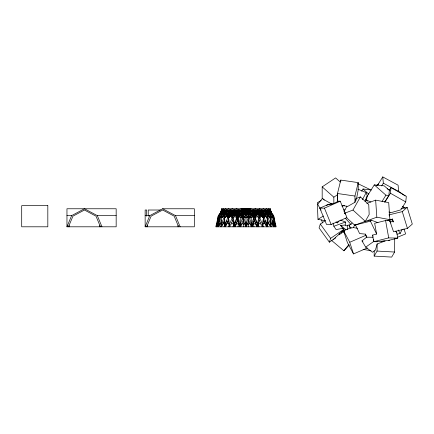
<?xml version="1.0" encoding="UTF-8"?>
<svg xmlns="http://www.w3.org/2000/svg" width="434" height="434" viewBox="0 0 434 434"><rect width="100%" height="100%" fill="white"/><g stroke="black" fill="none" stroke-linecap="round" stroke-linejoin="round"><path stroke-width="0.65" d="M394.723 238.299L394.609 252.04L391.685 257.085L374.157 256.109L374.2 250.798M374.157 256.109L377.075 251.064L377.135 243.989L385.175 240.924L374.683 241.7M341.992 205.439L344.205 205.38L344.178 205.852L347.775 206.378L354.947 202.287L356.054 198.571L360.383 196.906L368.743 204.55L369.177 214.467L365.309 221.324L355.468 224.942L359.602 233.568L365.401 234.132L366.79 237.691L365.401 234.132M243.279 226.803L243.42 220.033M366.86 198.327L366.936 197.182M218.443 226.803L219.349 215.617L221.855 208.765L224.362 215.617L225.273 226.803M218.975 223.96L218.866 225.268L218.649 224.248L219.36 223.217M266.698 226.803L267.604 215.617L270.111 208.765L272.617 215.617L273.523 226.803M220.901 211.374L221.139 211.976L221.855 210.013L222.099 210.674L222.327 210.061L222.778 210.674L223.255 210.013L223.732 210.674L224.183 210.061L224.839 210.674L225.528 210.013L227.573 211.976L228.246 211.374L229.255 211.976L232.315 210.013L235.374 211.976L236.384 211.374L237.577 211.976L241.185 210.013L244.792 211.976L245.986 211.374L249.68 213.311L250.879 212.622L250.879 211.374L249.664 211.976L245.986 210.013L242.302 211.976L241.092 211.374L241.092 212.622L242.286 213.311L242.443 213.061L241.396 212.459L239.796 213.311L238.521 212.747L238.521 213.989L239.655 214.716L240.789 214.201L242.129 214.716L243.62 213.74L243.252 216.354L242.427 217.673L242.514 216.664M241.114 215.703L240.214 224.248L241.239 225.268L243.252 220.043L243.252 216.354L244.163 217.673L244.293 216.159M352.039 223.038L350.949 224.411L346.05 225.908L345.198 225.072L345.507 222.029L340.554 220.109M384.719 202.054L388.826 195.463L389.352 190.38L384.231 185.855L374.276 184.873L365.96 198.235M384.909 202.103L390.426 193.244L391.012 187.624L406.332 196.32L405.747 201.935L400.81 209.866L390.459 212.812L388.886 211.917M241.239 225.268L241.418 224.036M216.555 226.803L218.34 215.617L223.255 208.765L228.17 215.617L229.955 226.803M262.011 226.803L263.796 215.617L268.711 208.765L273.626 215.617L275.411 226.803M262.847 225.268L263.677 220.043L263.677 216.354L263.264 215.617L261.273 214.825L262.369 214.374L263.546 214.716L264.811 214.201L265.337 214.716L265.858 213.989L265.858 212.747L264.794 213.311L263.552 213.061M237.973 226.803L238.391 224.611L238.391 220.033M356.607 198.278L358.245 189.75L358.245 182.622L340.782 180.088L337.484 193.504L337.484 201.788L339.247 201.202M256.711 226.803L259.304 215.617L266.438 208.765L273.572 215.617L276.16 226.803L215.806 226.803L218.394 215.617L225.528 208.765L232.662 215.617L235.255 226.803M254.975 217.016L257.921 225.268L259.131 220.043L259.131 216.354L258.143 217.673L257.514 216.159L256.065 215.389M259.684 217.673L260.031 216.159L260.774 215.443L260.774 214.201L258.794 213.474M354.947 202.287L354.947 196.038L358.245 182.622M239.975 214.374L238.076 215.617L237.886 216.354L238.857 217.673L239.552 215.958L241.114 218.08L242.438 215.958M333.03 223.043L333.854 226.255L336.084 229.581L342.746 228.355L343.961 229.228L343.375 230.758M377.135 243.989L375.405 250.147L372.432 252.246L365.694 247.152L361.989 240.881L366.6 237.208L372.963 237.257M237.273 216.485L236.432 218.08L234.664 224.248L235.754 225.268L237.425 220.434M216.213 226.803L219.506 215.617L228.588 208.765L237.669 215.617L240.968 226.803M217.722 223.217L216.967 224.248L217.754 225.268L219.289 220.043L219.289 216.354L219.913 215.617L219.349 215.617M219.289 216.354L219.989 217.673L220.434 216.159L221.383 215.443M251.004 226.803L254.297 215.617L263.378 208.765L272.46 215.617L275.753 226.803M250.852 215.703L251.758 224.248L252.539 225.268L254.08 220.043L254.08 216.354L253.89 215.617L252.979 214.825L252.979 213.74L254.807 214.716L256.174 214.201L256.174 215.443L255.225 216.159L254.78 217.673L254.08 216.354L253.109 217.673L252.496 216.159L251.177 215.443L250.06 216.159L249.539 217.673L248.72 216.354L248.346 213.74L249.838 214.716L251.177 214.201L252.317 214.716L255.583 212.622L255.583 211.374L254.807 211.168L257.633 210.061L258.615 210.674M232.977 226.803L234.751 222.799M325.196 220.732L320.319 224.069L319.066 227.91L329.373 242.183L335.71 237.854M329.373 242.183L330.632 238.347L343.961 229.228M217.765 226.803L221.638 215.617L232.315 208.765L242.991 215.617L255.398 208.765L267.263 215.617L271.57 226.803M218.649 226.163L218.649 224.248L219.571 225.268L221.383 220.043M221.383 215.617L221.958 215.617L221.383 216.354L222.203 217.673L222.729 216.159L223.846 215.443L223.846 214.201L224.98 214.716L226.364 214.374M245.096 226.803L248.975 215.617L259.651 208.765L270.328 215.617L274.207 226.803M242.839 218.855L245.058 225.268L245.986 224.248L246.908 225.268L248.72 220.043L248.72 216.354L247.803 217.673L247.223 216.159L245.986 215.443L244.743 216.159L244.163 217.673M367.43 201.219L365.829 199.803L366.974 196.607M266.829 213.886L268.125 214.201L267.74 217.673L267.04 215.617L267.604 215.617M266.335 213.061L267.756 213.311L268.657 212.747L268.391 214.716L268.125 214.201L266.986 214.716L265.603 214.374M267.518 211.863L268.483 211.976L269.156 211.374L268.901 213.311L268.657 212.747M269.395 211.976L270.111 210.013L270.827 211.976L271.066 211.374L271.066 212.622M270.355 210.674L270.583 210.061M220.396 226.803L224.703 215.617L236.568 208.765L248.975 215.617M222.43 222.566L221.383 224.248L222.409 225.268L224.421 220.043L224.421 216.354L224.926 215.617L224.362 215.617M224.421 216.354L225.333 217.673L225.913 216.159L227.156 215.443L227.156 214.201L228.257 213.886M222.409 225.268L224.633 221.025M239.226 226.803L243.534 215.617M349.044 224.996L350.157 228.235L353.498 227.59L354.67 224.617M224.449 211.863L223.483 211.976L222.81 211.374L222.571 211.976L222.327 210.061M224.015 226.803L228.588 215.617L241.185 208.765L254.297 215.617M226.846 220.884L225.062 224.248L226.152 225.268L228.289 220.043L228.289 216.354L228.702 215.617L228.17 215.617M227.156 215.443L227.91 217.673L228.289 216.354L229.255 217.673L229.874 216.159L231.192 215.443L231.192 214.201L232.917 213.566L229.673 212.747L228.968 213.311L228.246 212.622L228.246 211.374M226.152 225.268L228.425 220.434M233.617 226.803L238.19 215.617L250.781 208.765L263.378 215.617L267.952 226.803M235.754 225.268L237.886 220.043L237.886 216.354L237.186 217.673L236.742 216.159L235.792 215.443L235.792 214.201L237.159 214.716L238.988 213.74M238.857 217.673L239.47 216.159L240.789 215.443L242.557 216.159M66.961 226.803L66.961 208.765L116.166 208.765L116.166 226.803L66.961 226.803L71.626 215.617L84.467 208.765L97.308 215.617L116.166 215.617M68.501 226.803L72.934 216.159L84.467 210.013L96.001 216.159L100.433 226.803M145.146 226.803L149.806 215.617L162.652 208.765L194.345 208.765L194.345 226.803L145.146 226.803L145.146 210.013L146.681 210.013L146.681 216.159M146.681 226.803L151.119 216.159L162.652 210.013L174.18 216.159L178.618 226.803M228.479 226.803L233.145 215.617L245.986 208.765L249.973 208.976M232.917 219.843L230.66 225.268L229.548 224.248L229.548 226.803M273.626 215.617L273.094 215.617L273.74 216.354L273.192 217.673L272.845 216.159M225.631 213.061L224.215 213.311L223.309 212.747L223.065 213.311L222.81 211.374M388.218 220.64L392.119 219.653L392.434 219.013L393.416 221.861L389.916 221.259M396.996 234.219L400.202 233.411L402.128 229.445M223.846 214.201L223.575 214.716L223.309 212.747M271.83 214.716L272.096 214.201L271.337 214.716L270.583 213.989M362.461 199.673L366.15 192.588L357.649 189.072M271.977 217.673L271.532 216.159L270.17 215.958L271.977 217.673L272.677 216.354L272.053 215.617L272.617 215.617M364.983 201.495L366.334 198.946M229.255 217.673L230.552 215.958L232.114 218.08L232.114 215.703M343.95 211.553L347.01 206.139M345.507 214.027L344.525 213.289L352.967 210.045L360.383 196.906M274.95 225.268L275.568 224.248L274.798 223.217M267.404 217.016L268.066 215.958L269.764 217.673L270.583 216.354L270.008 215.617L270.583 215.617M361.641 191.231L363.036 188.991L371.368 190.005M377.482 185.405L382.761 176.915L398.081 185.166L398.651 191.421L383.33 183.17L382.761 176.915M381.6 185.947L383.33 183.17M382.061 201.414L385.94 195.181L388.826 195.463M389.227 190.488L391.012 187.624M242.286 213.311L243.463 212.747L244.711 213.311L245.986 212.459L247.255 213.311L248.503 212.747L248.503 213.989L247.244 214.716L245.986 214.201L244.722 214.716L243.463 213.989L242.129 214.716M225.333 217.673L226.863 215.958L227.964 217.548M219.571 225.268L221.28 222.799M264.002 217.548L265.109 215.958L266.633 217.673L267.545 216.354L267.122 225.268L264.821 220.32M221.383 212.622L220.89 213.311L220.401 212.747L220.651 213.311M221.383 211.374L221.85 211.976L222.327 211.304M263.709 213.886L264.811 214.201L264.056 217.673L263.677 216.354L262.711 217.673L261.414 215.958L259.852 218.08L259.852 215.703M264.675 211.808L265.982 211.976L266.839 211.374L266.839 212.622L266.34 213.311L265.858 212.747M265.765 210.593L267.127 210.674L267.783 210.061L267.783 211.304L267.301 211.976L266.839 211.374M269.867 210.674L269.639 210.061L269.188 210.674L268.201 210.62M217.754 225.268L218.839 223.787M355.468 224.942L370.441 221.166L371.189 220.147L377.965 222.658M257.129 215.958L255.534 218.08L255.534 215.703M239.438 223.255L238.391 224.611L236.459 222.799M273.127 223.787L274.217 225.268L274.999 224.248L274.999 226.803M227.291 211.808L225.984 211.976L225.127 211.374L224.666 211.976L224.183 211.304L224.183 210.061M269.096 211.863L270.122 211.976L270.583 211.374M222.203 217.673L223.901 215.958L222.729 216.159M335.943 221.986L337.554 222.913L339.138 220.884M331.316 240.208L343.902 250.792L348.784 244.635M344.525 213.289L344.976 212.736M219.989 217.673L221.796 215.958M337.484 201.788L337.728 194.584L333.844 197.177L333.844 203.421L329.053 204.322M228.414 213.061L227.172 213.311L226.114 212.747L225.626 213.311L225.127 212.622L225.127 211.374M244.651 223.255L243.42 224.611L242.053 223.255M270.073 221.025L270.686 222.799L272.395 225.268L273.317 224.248L272.606 223.217M343.902 250.792L349.37 244.922M250.369 222.799L248.546 224.611L248.687 226.803M248.72 220.043L250.727 225.268L251.758 224.248L251.758 226.803M267.111 223.705L268.017 222.799L267.111 220.434M268.017 222.799L269.557 225.268L270.583 224.248M272.085 214.716L272.612 214.201M219.87 215.443L219.121 216.159L218.774 217.673L218.226 216.354L218.872 215.617L218.34 215.617M221.383 213.989L220.629 214.716L219.87 214.201L220.136 214.716M221.383 212.747L222.089 213.311L222.81 212.622M223.483 211.976L224.183 211.304M267.127 210.674L266.438 210.013L264.393 211.976L263.72 211.374L260.688 212.356L262.293 212.747L262.293 213.989L261.534 214.716L260.774 214.201L259.434 214.716L257.346 213.74M263.72 211.374L263.72 212.622L262.999 213.311L262.293 212.747L259.049 213.566M226.222 210.674L226.873 210.061L227.709 210.674L228.902 210.593M253.597 218.855L256.217 225.268L257.308 224.248L257.308 226.803M262.575 224.611L264.507 222.799L263.297 219.843M264.507 222.799L265.814 225.268L266.905 224.248L266.905 226.803M258.989 226.803L258.311 224.611L260.281 222.799M376.826 185.681L378.654 184.027L376.598 185.665M343.95 231.772L343.804 230.904L344.157 232.141L343.223 231.658L340.896 233.742L339.274 234.333L339.073 234.034L343.809 229.814M333.041 239.677L339.849 233.601L339.073 234.034M341.227 232.369L342.605 231.138M389.613 212.416L389.119 212.855L390.074 212.503M389.634 215.986L389.086 214.863L402.285 211.618L407.157 207.311L412.3 224.085L407.428 228.392L393.562 231.799L389.699 220.629L385.571 220.532L374.661 223.288L376.62 234.062L372.556 235.092L373.75 241.678L377.2 241.76M268.852 213.148L269.877 213.311L270.583 212.747M221.383 214.201L222.349 214.716L223.309 213.989M224.215 213.311L225.127 212.622M225.984 211.976L226.873 211.304L226.873 210.061M227.709 210.674L228.588 210.013L231.192 211.976L232.049 211.374L233.172 211.976L235.06 211.222L234.333 211.304L234.333 210.061L235.418 210.674L237.159 210.013L233.172 211.976M257.14 214.716L258.1 213.989L258.1 212.747L256.906 212.356L257.926 211.808L258.8 211.976L259.917 211.374L260.774 211.976L263.378 210.013L264.257 210.674L265.093 210.061L265.744 210.674M259.917 211.374L259.917 212.622L259 213.311L258.1 212.747L256.852 213.311L254.98 212.459L254.98 213.566L256.093 213.061M229.467 210.674L230.302 210.061L233.172 211.168M262.293 211.168L263.064 210.593L264.257 210.674M365.694 247.152L373.799 241.423L373.712 239.639M324.323 200.145L322.18 198.251L322.18 186.875L335.596 177.913L340.251 182.03M224.98 214.716L226.114 213.989L226.114 212.747M227.172 213.311L228.246 212.622M262.711 211.976L259.651 210.013L256.592 211.976L255.583 211.374L254.395 211.976L252.713 211.222L251.693 211.808M233.351 210.674L234.333 210.061M258.794 211.168L261.664 210.061L262.499 210.674M235.874 213.061L236.986 213.566L236.986 212.459L235.114 213.311L233.866 212.747L232.966 213.311L232.049 212.622L232.049 211.374M321.203 200.389L317.325 202.759L317.976 219.327L325.278 220.722M317.976 219.327L323.417 216.007M226.114 213.989L226.635 214.716L227.156 214.201L228.42 214.716L229.673 213.989L229.673 212.747L231.284 212.356L230.367 211.808L229.255 211.976M230.85 213.311L232.049 212.622M227.839 215.389L225.913 216.159M247.244 214.716L248.346 213.74L249.838 214.716M249.68 213.311L249.523 213.061L250.57 212.459L252.17 213.311L253.445 212.747L253.445 213.989M251.997 211.976L255.398 210.013L258.8 211.976M342.041 206.633L344.205 205.38M242.557 210.593L241.483 210.013L239.964 210.674L238.808 210.061L236.384 211.374L236.384 212.622L237.463 213.311M229.673 213.989L230.432 214.716L231.192 214.201L232.532 214.716L233.866 213.989L233.866 212.747M235.114 213.311L236.986 212.459M231.593 215.389L229.874 216.159M238.174 211.808L239.259 211.222L239.259 212.356L238.174 211.808L237.577 211.976M239.172 216.159L240.593 215.389M247.174 211.808L248.253 211.222L248.253 212.356L249.36 211.808M249.409 210.593L250.781 210.013L254.395 211.976M244.711 213.311L245.986 212.622L247.255 213.311M247.174 211.976L250.781 210.013M235.901 215.389L234.452 216.159L233.823 217.673L232.836 216.354L232.836 220.043L234.045 225.268L234.664 224.248L234.664 226.803M250.483 211.168L253.158 210.061L254.248 210.674M268.592 214.488L269.617 214.716L270.583 214.201M247.076 210.593L245.986 211.168L244.89 210.593M247.228 210.674L248.405 210.061L248.405 211.304M244.792 211.976L241.483 213.474L240.789 214.201L240.789 215.443M253.792 211.808L252.713 212.356L253.158 210.061M389.086 214.863L389.537 214.635M247.12 212.915L245.986 213.474L242.611 211.808M333.844 203.421L338.336 201.202M240.262 213.061L241.396 213.566L242.443 213.061M343.592 230.15L344.428 230.752M247.098 213.061L245.986 213.566L244.868 213.061M249.523 213.061L250.57 213.566L251.704 213.061M337.988 201.202L340.245 201.202L346.956 217.564L331.153 224.508L326.552 224.508L319.842 208.146L328.722 204.246M319.842 208.146L324.442 208.146L340.245 201.202M367.327 247.966L353.509 253.928L347.379 242.498L343.619 230.828L351.258 227.535M353.509 253.928L349.744 242.259L365.998 235.25M397.593 237.235L405.654 233.899L403.924 228.897M244.722 214.716L244.722 214.374L243.62 214.825L242.454 214.374M229.201 215.416L230.693 214.825L229.597 214.374L228.42 214.716M249.512 214.374L248.346 214.825L247.244 214.374M257.346 214.825L258.512 214.374M252.979 214.825L254.167 214.374M232.532 214.716L233.454 214.374L234.62 214.825M387.567 220.792L392.434 219.013M366.806 203.367L375.649 200.145L388.707 202.618L389.889 219.669L387.101 220.684M333.854 226.255L345.507 222.029M389.889 219.669L376.831 217.195L364.831 221.568L371.189 220.147M365.829 199.803L370.907 202.076M326.411 205.26L331.869 203.758L332.156 204.268L323.379 199.309L322.505 198.224L317.759 204.343L321.03 210.186M373.75 241.678L388.723 237.897L397.772 238.103L396.638 231.859M388.316 240.496L397.772 238.103M401.005 208.825L407.157 207.311M222.349 214.716L223.89 214.374M239.259 211.222L238.808 211.304L238.808 210.061M222.089 213.311L223.114 213.148M381.052 241.494L389.553 240.181M249.284 208.96L244.044 208.982L250.038 208.987M244.027 208.976L249.279 208.987M221.85 211.976L222.875 211.863M243.989 208.976L248.595 208.982M243.371 208.982L247.977 208.976M242.687 208.987L247.939 208.976L241.993 208.976M344.428 230.671L340.581 225.371L345.198 225.072M242.682 208.96L247.933 208.987M224.839 210.674L226.201 210.593M343.777 209.947L345.068 209.872M241.928 208.987L247.309 208.933L244.657 208.933L247.288 209.004L244.678 209.004L245.986 208.765L259.304 215.617M222.778 210.674L223.765 210.62M160.314 210.013L148.222 210.013L148.222 216.159M241.185 210.013L241.483 210.013M255.398 210.013L254.807 210.013L255.821 210.593M259.651 210.013L258.794 210.013L259.706 210.593M66.961 215.617L71.626 215.617M145.146 215.617L149.806 215.617M162.652 208.765L175.493 215.617L194.345 215.617M232.662 215.617L234.908 215.617M237.669 215.617L238.19 215.617M263.264 215.617L263.796 215.617M220.434 216.159L221.524 216.159M247.223 216.159L247.673 216.159L247.456 215.958L245.986 218.08L244.51 215.958M252.496 216.159L252.794 216.159L251.373 215.389M262.711 217.673L262.093 216.159L260.373 215.389M269.557 225.268L266.053 216.159L264.127 215.389M272.395 225.268L269.237 216.159L268.066 215.958M377.075 251.064L394.609 252.04M337.484 193.504L354.947 196.038M363.101 249.36L371.037 250.765M353.498 227.59L357.437 228.3M254.98 212.459L256.852 213.311M237.799 214.374L238.988 214.825M254.14 215.351L251.991 214.374L252.317 214.716M357.611 183.484L370.3 189.658M249.371 212.915L251.177 214.201L251.177 215.443M244.738 210.674L243.561 210.061L243.561 211.304M240.414 210.593L241.483 211.168M234.04 211.808L235.06 212.356M343.375 229.83L343.799 230.058M387.193 188.779L390.079 190.336M258.1 213.989L259.434 214.716M260.774 215.443L262.093 216.159M250.483 210.013L251.557 210.593M244.792 211.808L243.713 211.222L243.463 212.747L243.463 213.989L243.62 213.74L244.722 214.374M236.15 210.593L237.159 211.168M390.426 193.244L405.747 201.935M259.917 212.622L261.116 213.311M262.293 213.989L263.546 214.716M264.811 215.443L266.053 216.159M256.906 211.222L257.926 211.808M236.568 210.013L239.969 211.976M263.72 212.622L264.794 213.311M265.858 213.989L266.986 214.716M268.125 215.443L269.237 216.159M402.367 206.269L405.123 208.244M398.271 190.976L405.188 196.016M265.982 211.976L265.093 211.304L265.093 210.061M266.839 212.622L267.756 213.311M268.657 213.989L269.617 214.716M270.583 215.443L271.532 216.159M233.866 213.989L234.827 214.716M336.567 222.11L337.554 222.913M340.581 225.371L346.012 229.776M343.223 231.658L344.26 232.526M374.276 184.873L385.94 195.181M322.18 186.875L333.844 197.177M363.036 188.991L368.786 194.177M352.967 210.045L365.309 221.324M346.712 217.857L354.887 225.333L355.858 224.958L355.658 224.687M231.685 222.799L233.655 224.611L233.655 221.34M227.459 222.799L229.396 224.611M267.783 211.304L268.483 211.976M269.156 212.622L269.877 213.311M231.192 215.443L231.935 216.159L232.288 217.673M219.354 214.201L219.881 214.716M223.949 222.799L224.861 223.705M361.989 240.881L362.927 241.819M345.323 218.248L350.949 224.411M247.32 223.255L248.546 224.611L248.546 220.033M403.083 206.861L403.918 207.853M252.876 223.705L253.575 224.611L253.993 226.803M234.837 215.958L236.432 218.08L236.432 215.703M267.783 210.061L268.234 210.674L268.711 210.013L270.122 211.976M320.319 224.069L330.632 238.347M270.583 212.622L271.076 213.311L271.565 212.747L271.565 213.989M249.859 216.485L250.852 218.08L252.414 215.958L253.109 217.673M216.398 224.248L217.016 225.268M392.119 219.653L393.416 221.861M398.211 230.02L400.202 233.411M389.542 220.624L390.947 223.011M395.7 231.105L396.86 233.069M343.619 230.828L349.744 242.259M370.441 221.166L376.62 234.062M372.556 235.092L373.077 236.177M258.827 215.617L263.487 226.803M259.131 220.043L261.306 225.268L262.418 224.248L262.418 226.803M175.493 215.617L180.153 226.803M97.308 215.617L101.968 226.803M324.442 208.146L331.153 224.508M263.677 220.043L265.814 225.268M253.781 215.617L258.349 226.803M254.297 219.843L255.507 222.799L253.575 224.611L253.575 221.34M248.432 215.617L252.74 226.803M221.383 210.061L221.611 210.674M223.846 215.443L224.188 217.168M242.991 215.617L246.87 226.803M241.906 216.159L242.427 217.673M366.15 192.588L367.397 196.276M402.285 211.618L407.428 228.392M349.495 225.289L350.048 227.161M272.845 220.624L274.217 225.268M237.539 218.855L239.427 225.268L240.214 224.248L240.214 226.803M257.395 223.418L257.921 225.268M255.686 223.418L256.217 225.268M218.476 217.233L218.226 216.354L218.226 217.586M321.589 219.788L322.467 222.951M254.519 216.664L254.78 217.673M385.571 220.532L388.723 237.897M228.289 220.043L229.119 225.268M252.36 224.036L252.539 225.268M250.548 224.036L250.727 225.268M249.452 216.664L249.539 217.673M247.716 216.664L247.803 217.673M272.78 221.351L272.888 222.653M224.324 218.855L225.062 226.803M375.649 200.145L376.831 217.195M356.054 198.571L356.092 200.318M347.39 225.181L347.395 229.553M340.782 180.088L340.782 181.385M275.568 224.248L275.568 225.523M273.74 216.354L273.74 218.812M273.317 224.248L273.317 226.803M272.677 216.354L272.677 217.586M270.583 226.803L270.583 208.765L221.383 208.765L221.383 226.803M269.639 210.061L269.639 211.304M261.664 210.061L261.664 211.304M258.311 222.647L258.311 224.611M257.633 210.061L257.633 211.304M250.57 212.459L250.57 213.566M246.908 224.036L246.908 225.268M245.986 211.005L245.986 215.443M245.986 215.703L245.986 226.803M241.396 212.459L241.396 213.566M230.302 210.061L230.302 211.304M216.967 224.248L216.967 225.523M178.027 225.387L178.027 226.803M147.272 225.387L147.272 226.803M99.842 225.387L99.842 226.803M69.093 225.387L69.093 226.803M47.821 205.673L21.7 205.673L21.7 226.803L47.821 226.803L47.821 205.673"/></g></svg>
